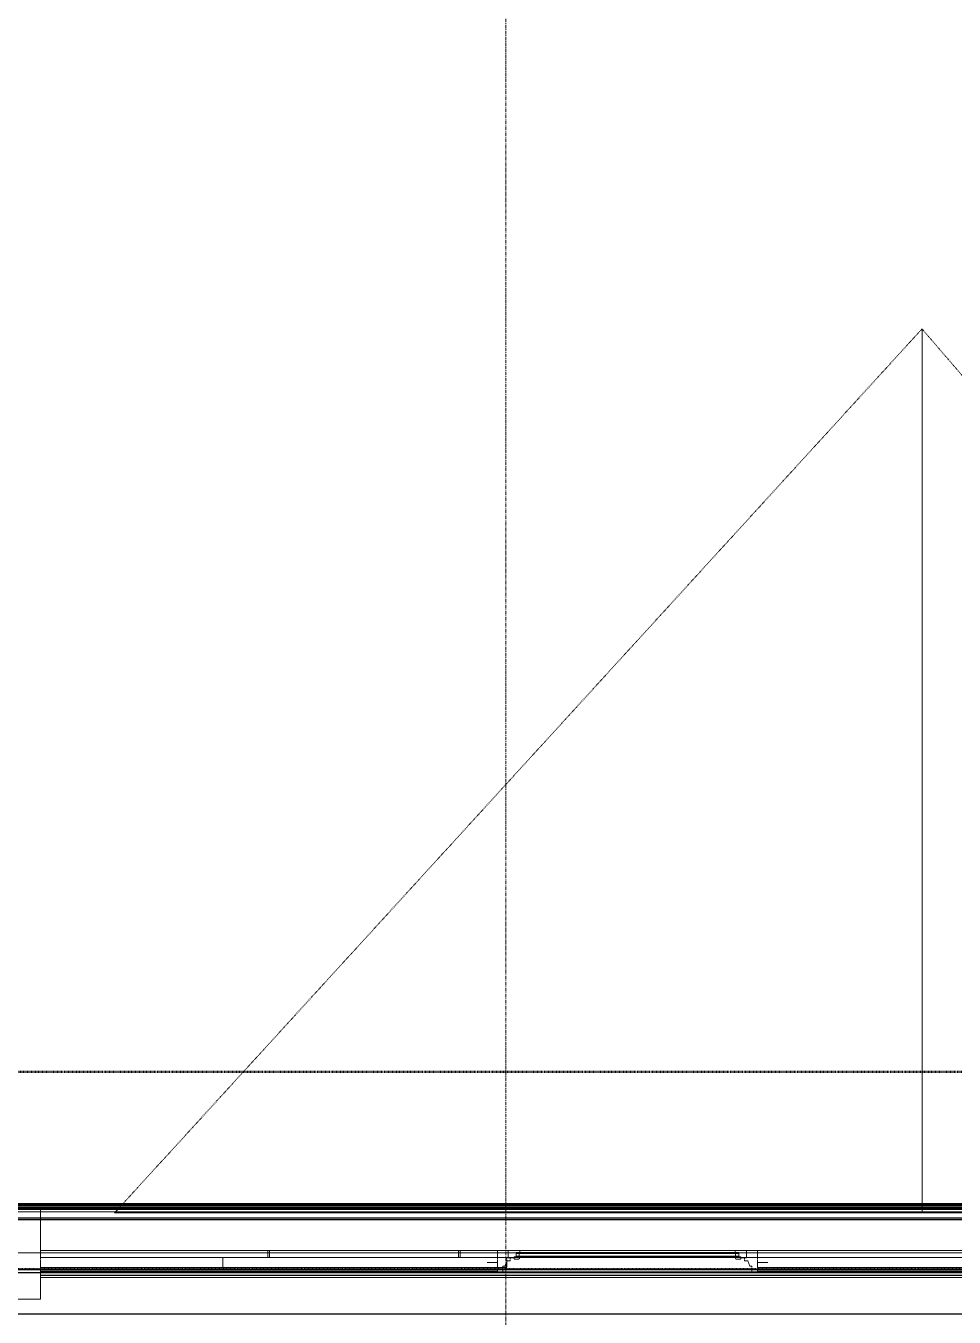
# Model space of a CAD drawing. Header units: inches. Extents: x -4235 to -464, y 9767 to 12269.
# Drawn here: x -3551.5 to -3415.7, y 9973.2 to 10162 of the extents above; entities that cross this region are included whole.
import ezdxf

# ---------------------------------------------------------------- set-up
doc = ezdxf.new("R2010")
doc.units = ezdxf.units.IN
doc.header["$MEASUREMENT"] = 0
doc.linetypes.add('Dash 1_16_', pattern=[0.125, 0.0625, -0.0625])
doc.linetypes.add('Grid Line 1_2_', pattern=[0.875, 0.5, -0.125, 0.125, -0.125])
for name, color, linetype, lineweight in [('A-GENM', 5, 'Continuous', 9), ('A-GLAZ-1', 151, 'Continuous', 9), ('A-GLAZ-2', 151, 'Continuous', 20), ('A-ROOF', 132, 'Continuous', 13), ('A-ROOF-1', 10, 'Dash 1_16_', 9), ('A-ROOF-2', 7, 'Dash 1_16_', 9), ('A-WALL-1', 113, 'Continuous', 9), ('C-PROP-LINE-1', 91, 'Dash 1_16_', 50), ('S-GRID-1', 1, 'Grid Line 1_2_', 9)]:
    doc.layers.add(name, color=color, linetype=linetype, lineweight=lineweight)

# ---------------------------------------------------------------- blocks, each defined once
blk = doc.blocks.new('Basic Wall _ EXT - FIBER CEMENT - LARGE - ___-2505169-BACKGROUND - ROOF PLAN')
at = {"layer": 'A-WALL-1'}
for p, q in [((-3549.34, 9981.94), (-3522.69, 9981.94)), ((-3522.69, 9981.94), (-3549.34, 9981.94)), ((-3522.69, 9981.91), (-3549.34, 9981.91)), ((-3522.69, 9981.91), (-3549.34, 9981.91)), ((-3522.69, 9981.94), (-3516.12, 9981.94)), ((-3516.12, 9981.94), (-3522.69, 9981.94)), ((-3482.54, 9981.91), (-3522.69, 9981.91)), ((-3482.54, 9981.91), (-3522.69, 9981.91)), ((-3516.12, 9981.94), (-3488.25, 9981.94)), ((-3488.25, 9981.94), (-3516.12, 9981.94)), ((-3488.25, 9981.94), (-3482.54, 9981.94)), ((-3482.54, 9981.94), (-3488.25, 9981.94)), ((-3444.51, 9981.94), (-3405.74, 9981.94)), ((-3405.74, 9981.94), (-3444.51, 9981.94)), ((-3405.74, 9981.91), (-3444.51, 9981.91)), ((-3405.74, 9981.91), (-3444.51, 9981.91)), ((-3482.54, 9979.9), (-3549.34, 9979.9)), ((-3482.54, 9979.9), (-3549.34, 9979.9)), ((-3549.34, 9979.87), (-3482.54, 9979.87)), ((-3482.54, 9979.87), (-3549.34, 9979.87)), ((-3405.74, 9979.9), (-3444.51, 9979.9)), ((-3405.74, 9979.9), (-3444.51, 9979.9)), ((-3444.51, 9979.87), (-3405.74, 9979.87)), ((-3405.74, 9979.87), (-3444.51, 9979.87))]:
    blk.add_line(p, q, dxfattribs=at)
blk = doc.blocks.new('Basic Wall _ EXT - FIBER CEMENT - LARGE - ___-2162463-BACKGROUND - ROOF PLAN')
at = {"layer": 'A-WALL-1'}
for p, q in [((-3549.34, 9981.94), (-3300.91, 9981.94)), ((-3300.91, 9981.94), (-3549.34, 9981.94)), ((-3300.91, 9981.91), (-3549.34, 9981.91)), ((-3300.91, 9981.91), (-3549.34, 9981.91)), ((-3300.91, 9979.32), (-3549.34, 9979.32)), ((-3300.91, 9979.31), (-3549.34, 9979.31)), ((-3300.91, 9979.31), (-3549.34, 9979.31)), ((-3300.91, 9979.3), (-3549.34, 9979.3)), ((-3300.91, 9979.28), (-3549.34, 9979.28)), ((-3300.91, 9979.28), (-3549.34, 9979.28)), ((-3549.34, 9978.98), (-3300.91, 9978.98))]:
    blk.add_line(p, q, dxfattribs=at)
blk = doc.blocks.new('Basic Wall _ EXT - FIBER CEMENT - SMALL - ___-2145937-BACKGROUND - ROOF PLAN')
at = {"layer": 'A-WALL-1'}
for p, q in [((-2077.05, 9988.94), (-3851.97, 9988.94)), ((-2077.1, 9988.99), (-3851.93, 9988.99)), ((-2077.11, 9989), (-3851.92, 9989)), ((-2077.18, 9989.07), (-3851.85, 9989.07)), ((-2077.17, 9989.06), (-3851.85, 9989.06)), ((-2077.17, 9989.06), (-3851.85, 9989.06)), ((-2077.2, 9989.09), (-3851.82, 9989.09)), ((-2077.24, 9989.13), (-3851.78, 9989.13)), ((-2077.25, 9989.14), (-3851.77, 9989.14)), ((-2077.4, 9989.29), (-3851.63, 9989.29)), ((-2077.6, 9989.49), (-3851.42, 9989.49)), ((-2077.67, 9989.56), (-3851.35, 9989.56)), ((-2077.8, 9989.69), (-3851.22, 9989.69)), ((-2077.91, 9989.8), (-3851.11, 9989.8)), ((-2075.54, 9987.44), (-3853.48, 9987.44)), ((-2075.54, 9987.44), (-3853.48, 9987.44)), ((-2075.62, 9987.51), (-3853.4, 9987.51)), ((-2075.62, 9987.51), (-3853.4, 9987.51)), ((-3853.2, 9987.72), (-2075.83, 9987.72)), ((-2075.83, 9987.72), (-3853.2, 9987.72)), ((-3852.33, 9988.59), (-2076.7, 9988.59)), ((-2076.7, 9988.59), (-3852.33, 9988.59)), ((-2070.72, 9982.61), (-3858.3, 9982.61)), ((-2070.72, 9982.61), (-3858.3, 9982.61)), ((-2067.77, 9979.66), (-3861.25, 9979.66)), ((-2067.84, 9979.73), (-3861.19, 9979.73)), ((-3860.81, 9980.11), (-2068.22, 9980.11)), ((-2068.29, 9980.19), (-3860.73, 9980.19)), ((-2068.29, 9980.19), (-3860.73, 9980.19)), ((-3867.29, 9973.63), (-2061.73, 9973.63)), ((-2061.73, 9973.63), (-3867.29, 9973.63)), ((-2061.81, 9973.7), (-3867.21, 9973.7)), ((-2061.81, 9973.7), (-3867.21, 9973.7))]:
    blk.add_line(p, q, dxfattribs=at)
blk = doc.blocks.new('Window-Double_Hung-Andersen-400_Series-Tilt_Wash - DOUBLE HUNG - COTTAGE - 3RD FLOOR-V65-BACKGROUND - ROOF PLAN')
at = {"layer": 'A-GLAZ-1'}
for p, q in [((-16.29, -2.13), (-15.7, -2.13)), ((-16.29, -2.5), (-15.7, -2.5)), ((-15.82, -2.5), (-15.82, -2.13)), ((-15.7, -2), (15.7, -2)), ((-15.7, -2.13), (15.7, -2.13)), ((-15.7, -2.5), (15.7, -2.5)), ((-15.7, -2.63), (15.7, -2.63)), ((16.29, -2.13), (15.7, -2.13)), ((16.29, -2.5), (15.7, -2.5)), ((15.82, -2.5), (15.82, -2.13))]:
    blk.add_line(p, q, dxfattribs=at)
at = {"layer": 'A-GLAZ-2'}
for p, q in [((-19.01, -2.01), (-19.01, -1.69)), ((-17.42, -2.01), (-17.42, -1.69)), ((-15.78, -1.69), (-15.7, -2)), ((15.78, -1.69), (15.7, -2)), ((17.42, -2.01), (17.42, -1.69)), ((19.01, -1.69), (19.01, -2.01)), ((-19.01, -3.44), (-20.51, -3.44)), ((-19.01, -2.66), (-19.01, -2.01)), ((-19.01, -2.84), (-19.01, -2.72)), ((-19.01, -2.9), (-19.01, -2.85)), ((-19.01, -4.11), (-19.01, -3)), ((-17.92, -4), (-17.64, -3.27)), ((-17.64, -3.27), (-17.61, -3.19)), ((-17.61, -3.19), (-17.14, -3.19)), ((-17.42, -2.69), (-17.42, -2.01)), ((-17.42, -2.75), (-16.57, -2.75)), ((-17.14, -2.84), (-17.14, -2.75)), ((-17.14, -2.9), (-17.14, -2.85)), ((-17.14, -3.06), (-17.14, -3)), ((-17.14, -3.19), (-17.14, -3.06)), ((-16.57, -2.63), (-16.57, -2.69)), ((-15.7, -2.63), (-16.57, -2.63)), ((-16.57, -2.72), (-16.57, -2.84)), ((-16.57, -2.85), (-16.57, -2.9)), ((-15.86, -2.97), (-16.57, -2.97)), ((-15.7, -2), (-16.29, -2)), ((-16.29, -2.63), (-16.29, -2.01)), ((-15.82, -2.9), (-15.8, -2.85)), ((-15.8, -2.84), (-15.74, -2.72)), ((-15.73, -2.69), (-15.7, -2.63)), ((15.7, -2), (16.29, -2)), ((15.73, -2.69), (15.7, -2.63)), ((15.7, -2.63), (16.57, -2.63)), ((15.8, -2.84), (15.75, -2.74)), ((15.82, -2.9), (15.8, -2.85)), ((15.86, -2.97), (16.57, -2.97)), ((16.29, -2.63), (16.29, -2.01)), ((16.57, -2.63), (16.57, -2.69)), ((16.57, -2.74), (16.57, -2.84)), ((17.42, -2.75), (16.57, -2.75)), ((16.57, -2.85), (16.57, -2.9)), ((17.14, -2.84), (17.14, -2.75)), ((17.14, -2.9), (17.14, -2.85)), ((17.14, -3.19), (17.14, -3)), ((17.61, -3.19), (17.14, -3.19)), ((17.42, -2.69), (17.42, -2.01)), ((17.92, -4), (17.61, -3.19)), ((19.01, -2.01), (19.01, -2.69)), ((19.01, -2.74), (19.01, -2.84)), ((19.01, -2.85), (19.01, -2.9)), ((19.01, -3), (19.01, -4.11)), ((19.01, -3.44), (20.51, -3.44)), ((-19.01, -4.28), (-19.01, -4.23)), ((-19.01, -4.4), (-19.01, -4.36)), ((-19.01, -4.81), (-19.01, -4.56)), ((19.01, -4.81), (-19.01, -4.81)), ((-18.2, -4), (-17.92, -4)), ((-18.2, -4.11), (-18.2, -4)), ((-18.2, -4.28), (-18.2, -4.23)), ((-18.2, -4.4), (-18.2, -4.36)), ((-18.2, -4.81), (-18.2, -4.56)), ((18.2, -4), (17.92, -4)), ((18.2, -4.11), (18.2, -4)), ((18.2, -4.28), (18.2, -4.23)), ((18.2, -4.4), (18.2, -4.36)), ((18.2, -4.81), (18.2, -4.56)), ((19.01, -4.23), (19.01, -4.28)), ((19.01, -4.36), (19.01, -4.4)), ((19.01, -4.56), (19.01, -4.81))]:
    blk.add_line(p, q, dxfattribs=at)
blk = doc.blocks.new('Family1 - SCUPPER - east_west-V151-BACKGROUND - ROOF PLAN')
at = {"layer": 'A-GENM'}
for p, q in [((-5, 8.81), (5, 8.81)), ((-5, 4.97), (-5, 8.81)), ((5, 8.81), (5, 4.97)), ((-5, 4.56), (-5, 4.97)), ((-5, 4.35), (-5, 4.4)), ((-5, 4.29), (-5, 4.34)), ((-5, 4.23), (-5, 4.28)), ((-5, 4.17), (-5, 4.22)), ((-5, 3), (-5, 4.11)), ((5, 4.97), (5, 4.56)), ((5, 4.4), (5, 4.35)), ((5, 4.34), (5, 4.29)), ((5, 4.28), (5, 4.23)), ((5, 4.22), (5, 4.17)), ((5, 4.11), (5, 3)), ((-5, 2.85), (-5, 2.9)), ((-5, 2.01), (-5, 2.84)), ((-5, -2.81), (-5, 2.01)), ((5, 2.95), (5, 2.91)), ((5, 2.9), (5, 2.85)), ((5, 2.84), (5, 2.01)), ((5, 2.01), (5, -2.81)), ((-5, -2.89), (-5, -2.81)), ((-5, -3.09), (-5, -2.89)), ((-5, -3.96), (-5, -3.09)), ((5, -2.81), (5, -2.89)), ((5, -2.89), (5, -3.09)), ((5, -3.09), (5, -3.96)), ((-5, -4.32), (-5, -3.96)), ((5, -4.44), (-5, -4.44)), ((5, -3.96), (5, -4.32))]:
    blk.add_line(p, q, dxfattribs=at)
blk = doc.blocks.new('Family - ___-2835860-BACKGROUND - ROOF PLAN')
at = {"layer": 'C-PROP-LINE-1'}
blk.add_line((-2636.92, 9980.19), (-3860.72, 9980.19), dxfattribs=at)
blk = doc.blocks.new('Family - ___-2835903-BACKGROUND - ROOF PLAN')
at = {"layer": 'C-PROP-LINE-1'}
blk.add_line((-2096.82, 10009.09), (-3831.82, 10009.09), dxfattribs=at)
blk = doc.blocks.new('Family - ___-2835932-BACKGROUND - ROOF PLAN')
at = {"layer": 'C-PROP-LINE-1'}
blk.add_line((-2067.92, 9980.19), (-3860.72, 9980.19), dxfattribs=at)

msp = doc.modelspace()

# ---------------------------------------------------------------- linework, layer by layer
at = {"layer": 'A-ROOF'}
for p, q in [((-3420.44, 9989.57), (-3420.44, 10117.7)), ((-3420.44, 9989.33), (-3420.44, 9989.4))]:
    msp.add_line(p, q, dxfattribs=at)
at = {"layer": 'A-ROOF-1'}
for p, q in [((-3538.53, 9988.44), (-3538.07, 9988.94)), ((-3537.72, 9989.33), (-3537.65, 9989.4)), ((-3549.34, 9982.94), (-3300.91, 9982.94))]:
    msp.add_line(p, q, dxfattribs=at)
at = {"layer": 'A-ROOF-2'}
for p, q in [((-3537.5, 9989.57), (-3420.44, 10117.7)), ((-3420.44, 10117.7), (-3309.95, 9989.57))]:
    msp.add_line(p, q, dxfattribs=at)
at = {"layer": 'A-WALL-1'}
for p, q in [((-2077.17, 9989.06), (-3851.85, 9989.06)), ((-3549.34, 9981.79), (-3549.34, 9988.94)), ((-3538.07, 9988.94), (-3538.53, 9988.44)), ((-3420.44, 9988.94), (-3420.44, 9988.44)), ((-3538.53, 9988.44), (-3308.98, 9988.44)), ((-3300.91, 9982.94), (-3549.34, 9982.94)), ((-3549.34, 9981.73), (-3549.34, 9981.78)), ((-3549.34, 9980.52), (-3549.34, 9981.62)), ((-3522.69, 9981.93), (-3522.69, 9981.94)), ((-3481.16, 9981.94), (-3522.69, 9981.94)), ((-3522.69, 9981.79), (-3522.69, 9981.91)), ((-3522.69, 9981.73), (-3522.69, 9981.78)), ((-3522.69, 9981.67), (-3522.69, 9981.72)), ((-3522.69, 9980.52), (-3522.69, 9981.62)), ((-3516.12, 9982.61), (-3516.12, 9982.94)), ((-3516.12, 9981.94), (-3516.12, 9982.61)), ((-3515.86, 9982.61), (-3515.86, 9982.94)), ((-3515.86, 9981.94), (-3515.86, 9982.61)), ((-3488.25, 9982.94), (-3488.25, 9981.94)), ((-3487.99, 9982.94), (-3487.99, 9981.94)), ((-3482.54, 9982.94), (-3482.54, 9981.97)), ((-3481.16, 9981.94), (-3481.16, 9981.93)), ((-3481.16, 9981.91), (-3481.16, 9981.79)), ((-3481.16, 9981.77), (-3481.16, 9981.73)), ((-3481.16, 9981.62), (-3481.16, 9980.52)), ((-3444.51, 9981.94), (-3444.51, 9982.94)), ((-3444.51, 9981.79), (-3444.51, 9981.89)), ((-3444.51, 9981.73), (-3444.51, 9981.77)), ((-3444.51, 9980.52), (-3444.51, 9981.62)), ((-2068.3, 9980.19), (-3860.72, 9980.19)), ((-3549.34, 9980.41), (-3549.34, 9980.46)), ((-3481.16, 9980.44), (-3549.34, 9980.44)), ((-3549.34, 9980.34), (-3549.34, 9980.4)), ((-3549.34, 9980.28), (-3549.34, 9980.33)), ((-3549.34, 9980.22), (-3549.34, 9980.27)), ((-3520.94, 9980.4), (-3520.94, 9980.34)), ((-3520.94, 9980.27), (-3520.94, 9980.22)), ((-3482.91, 9980.34), (-3482.91, 9980.39)), ((-3482.91, 9980.22), (-3482.91, 9980.27)), ((-3482.54, 9980.39), (-3482.54, 9980.34)), ((-3482.54, 9980.27), (-3482.54, 9980.22)), ((-3444.51, 9980.44), (-3405.74, 9980.44)), ((-3444.51, 9980.34), (-3444.51, 9980.39)), ((-3444.51, 9980.22), (-3444.51, 9980.27))]:
    msp.add_line(p, q, dxfattribs=at)
at = {"layer": 'S-GRID-1'}
msp.add_line((-3481.32, 9836.18), (-3481.32, 12199.22), dxfattribs=at)

# ---------------------------------------------------------------- block references
at = {"layer": 'A-GENM', "rotation": 180}
msp.add_blockref('Family1 - SCUPPER - east_west-V151-BACKGROUND - ROOF PLAN', (-3554.34, 9984.63), dxfattribs=at)
at = {"layer": 'A-GLAZ-1'}
msp.add_blockref('Window-Double_Hung-Andersen-400_Series-Tilt_Wash - DOUBLE HUNG - COTTAGE - 3RD FLOOR-V65-BACKGROUND - ROOF PLAN', (-3463.52, 9984.63), dxfattribs=at)
at = {"layer": 'A-WALL-1'}
for name in ['Basic Wall _ EXT - FIBER CEMENT - SMALL - ___-2145937-BACKGROUND - ROOF PLAN', 'Basic Wall _ EXT - FIBER CEMENT - LARGE - ___-2162463-BACKGROUND - ROOF PLAN', 'Basic Wall _ EXT - FIBER CEMENT - LARGE - ___-2505169-BACKGROUND - ROOF PLAN']:
    msp.add_blockref(name, (0, 0), dxfattribs=at)
at = {"layer": 'C-PROP-LINE-1'}
for name in ['Family - ___-2835860-BACKGROUND - ROOF PLAN', 'Family - ___-2835932-BACKGROUND - ROOF PLAN', 'Family - ___-2835903-BACKGROUND - ROOF PLAN']:
    msp.add_blockref(name, (0, 0), dxfattribs=at)

doc.saveas('drawing.dxf')
